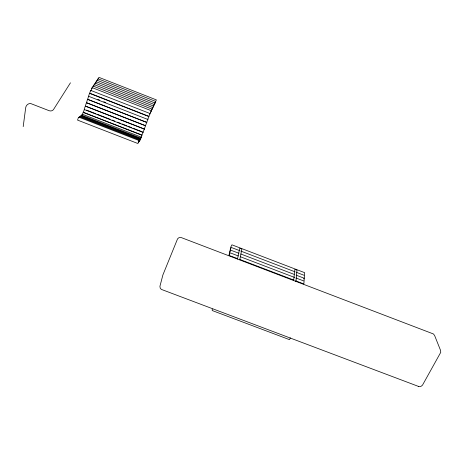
<?xml version="1.0" encoding="UTF-8"?>
<svg xmlns="http://www.w3.org/2000/svg" width="464" height="464" viewBox="0 0 464 464"><rect width="100%" height="100%" fill="white"/><g stroke="black" fill="none" stroke-linecap="round" stroke-linejoin="round"><path stroke-width="0.7" d="M148.045 119.045L146.688 122.403L87.603 99.371L88.52 96.541M303.85 283.98L295.713 280.801M212.257 309.007L212.205 310.532L289.507 339.654L290.354 337.885M303.903 283.405L304.071 281.091L295.974 277.977M304.117 280.575L304.285 278.278L296.16 275.152M304.57 274.966L304.691 272.681L231.913 244.824L230.724 247.219L230.312 249.412M295.933 281.642L296.966 270.152L294.889 269.335L293.724 280.262M23.2 126.626L25.682 107.764A5.783 5.284 43.1 0 1 30.427 103.443L49.074 110.676A4.118 3.793 42.8 0 0 53.772 109.121L70.447 82.818M82.07 115.524L83.149 112.392L141.874 135.227L141.81 135.83M90.845 90.956L92.104 87.603M239.778 259.747L241.848 249.104L239.789 248.234L237.493 259.08M91.802 88.902L93.148 86.078L151.931 109.086L150.614 112.503M92.951 86.872L94.122 84.599L152.685 107.526L151.305 110.96M93.925 85.399L95.097 83.137L153.427 105.983L152.053 109.394M94.737 84.46L96.06 81.681L154.17 104.446L152.842 107.845M95.7 83.004L97.017 80.237L154.901 102.921L153.578 106.308M96.825 81.003L97.974 78.776L155.637 101.384L154.286 104.754M97.776 79.564L98.919 77.349L156.362 99.888L155.011 103.24M143.167 132.205L141.978 135.047L83.207 112.207L84.523 109.318M140.795 138.342L141.804 135.836M228.978 255.252L230.179 252.839L238.235 255.919M140.029 140.331L141.247 137.153L82.354 114.254L81.142 115.571M303.729 278.887L304.355 277.745L304.483 275.436L296.432 272.356M229.512 255.594L237.69 258.645M79.066 117.131L79.68 116.696L139.444 139.908L138.197 142.842M79.756 116.615L80.365 116.186L139.855 139.299L138.62 142.216M80.434 116.104L81.043 115.675L140.267 138.69L139.072 141.59M92.11 87.597L151.264 110.716L149.965 114.132M81.676 115.176L140.673 138.092L139.449 140.975M148.938 116.336L149.93 113.483L90.695 90.381L89.645 93.171L148.834 116.296M418.627 386.466L420.819 386.495L422.472 385.184L440.742 352.35L440.574 350.43L434.594 335.46L433.422 333.958L181.372 237.62L179.005 237.632L177.579 238.809L162.899 274.937L159.918 286.34L160.237 288.167L161.304 289.374L418.627 386.466L418.313 386.35M239.395 250.537L231.292 247.463L230.156 249.864L229.738 252.074M240.741 251.053L295.087 271.84M238.85 253.24L230.707 250.154L229.564 252.555L229.141 254.794M240.868 254.017L294.135 274.381M240.248 256.685L294.634 277.46M239.714 259.417L293.689 280.024M97.788 99.406L99.795 100.189M103.814 101.755L105.821 102.544M86.553 110.107L95.984 113.779M97.33 114.301L110.13 119.283M112.149 120.072L114.846 121.121M117.543 122.171L120.907 123.482M122.258 124.004L126.974 125.837M128.319 126.365L131.689 127.675M133.035 128.197L142.465 131.869M144.374 129.033L142.976 132.397L84.187 109.516L85.063 106.743L85.66 106.146L144.374 129.033M145.592 125.715L144.234 129.073L85.324 106.146L86.2 103.368L86.797 102.776L145.592 125.715M146.815 122.386L145.458 125.744L86.461 102.764L87.342 99.975L87.934 99.395L146.815 122.386M88.537 96.251L147.685 119.405L148.909 116.592L89.883 93.467L89.488 93.513L88.537 96.245M78.37 117.647L77.563 120.106L137.773 143.475L138.179 142.947L139.026 140.528L78.99 117.212L78.37 117.647"/></g></svg>
